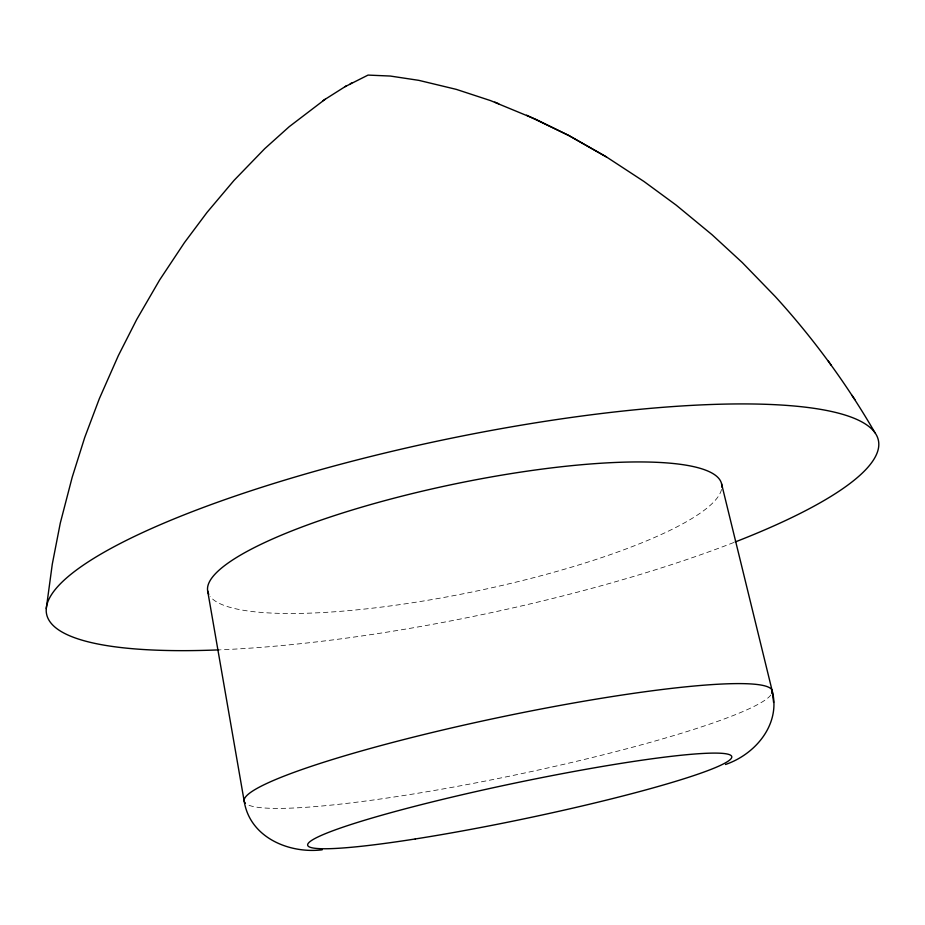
<?xml version="1.0" encoding="UTF-8"?>
<svg xmlns="http://www.w3.org/2000/svg" width="925" height="925" viewBox="0 0 925 925"><rect width="100%" height="100%" fill="white"/><g stroke="black" fill="none" stroke-linecap="round" stroke-linejoin="round"><path stroke-width="0.69" stroke-dasharray="4.62 3.47" d="M733.826 542.501A424.876 89.482 -11.8 0 1 220.462 649.812M721.512 489.441A262.48 54.644 -11.8 0 1 476.444 591.087A262.48 54.644 -11.8 0 1 210.183 596.498M770.895 694.952A269.718 29.82 -11.8 0 1 516.798 774.664A269.718 29.82 -11.8 0 1 247.819 804.785"/><path stroke-width="1.39" d="M721.569 483.798L772.259 691.114C780.839 724.252 755.482 754.291 725.501 764.489M46.273 608.569L52.286 564.158L60.275 523.145L72.196 477.242L84.718 437.49L99.322 398.733L118.331 355.663L136.68 319.541L159.667 279.917L184.433 242.639L207.073 212.357L234.037 180.387L264.712 148.694L289.213 126.69L325.161 99.276M345.094 86.661L368.058 75.087L390.292 76.047L418.794 80.348L456.279 89.367L490.608 100.628L535.679 119.267L568.759 135.478L606.499 156.972L643.997 181.497L676.152 205.107L712.053 234.73L742.266 262.538L775.185 296.474C813.248 338.18 846.791 383.944 875.027 432.831M322.779 100.79L346.297 85.898M350.286 83.701L351.731 83.007M322.201 849.809C289.097 853.856 250.028 837.553 244.223 801.385L207.651 590.867M526.614 115.197L568.759 135.478L606.499 156.972M494.806 102.12L498.714 103.739M851.983 395.299L854.873 399.554M828.21 360.866L831.205 365.248M773.601 702.433L772.259 691.114M219.075 649.87A424.876 89.482 -11.8 0 1 144.635 531.644A424.876 89.482 -11.8 0 1 755.101 404.028A424.876 89.482 -11.8 0 1 735.121 541.992M208.807 594.359A262.48 54.644 -11.8 0 1 453.366 484.261A262.48 54.644 -11.8 0 1 721.847 487.128M245.414 803.224A269.718 29.82 -11.8 0 1 502.587 716.713A269.718 29.82 -11.8 0 1 771.855 693.38M415.267 838.963A216.658 18.431 -11.8 0 0 731.779 756.8A216.658 18.431 -11.8 0 0 411.96 807.051A216.658 18.431 -11.8 0 0 415.267 838.963"/></g></svg>
